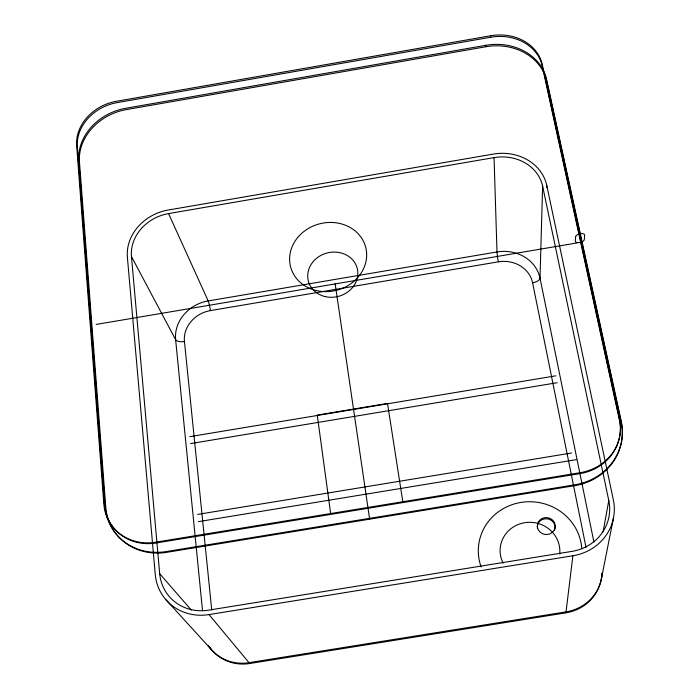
<?xml version="1.0" encoding="UTF-8"?>
<svg xmlns="http://www.w3.org/2000/svg" width="699" height="699" viewBox="0 0 699 699"><rect width="100%" height="100%" fill="white"/><g stroke="black" fill="none" stroke-linecap="round" stroke-linejoin="round"><path stroke-width="1.05" d="M191.299 610.07L159.695 573.704L131.456 256.516A41.695 36.147 -22.3 0 1 168.564 213.588L494.053 157.607A42.106 36.689 -5 0 1 542.625 186.17L540.021 278.202L593.905 541.996M546.714 187.384L546.775 185.462A46.317 40.359 -5 0 0 493.354 154.077L168.206 210.032A45.863 39.764 -22.3 0 0 127.384 257.206L155.257 574.429A50.407 46.92 -36.7 0 0 209.001 614.587L249.718 663.508L565.91 612.84A44.168 42.246 12 0 0 601.944 573.398M565.91 612.84L572.892 555.766A50.774 47.873 7.5 0 0 613.338 499.82L546.775 185.462M603.097 531.825L608.794 500.554L542.625 186.17M601.446 578.492L613.504 517.837M96.156 324.441L577.156 242.911M211.736 610.017L184.44 341.54A29.402 26.195 -23 0 1 210.355 310.609L498.343 261.837A29.664 26.545 -4 0 1 532.603 282.815M189.883 436.657L555.819 375.826M190.574 443.594L557.225 382.702M197.642 514.42L571.564 453.004M198.359 521.655L576.264 459.654M209.001 614.587L572.892 555.766M165.576 599.34L210.915 649.091M131.456 256.516L175.624 339.697L202.535 610.76M168.564 213.588L208.188 300.937A7.357 0.979 79.8 0 1 210.355 310.609M586.024 547.396L532.603 282.815A7.488 3.32 -12.2 0 0 540.021 278.202A37.274 33.316 -4.1 0 0 496.998 251.946L208.188 300.937A36.942 32.879 -22.9 0 0 175.624 339.697A7.418 3.259 -5 0 0 184.44 341.54M402.807 501.733L387.517 403.419L317.259 415.101L330.636 513.547M335.136 283.698L369.622 519.008M494.053 157.607L496.998 251.946A7.418 0.489 81 0 0 498.343 261.837M503.149 563.228A29.9 28.58 6.5 0 1 524.713 522.703A29.9 28.58 6.5 0 1 559.707 554.08M481.087 566.854A51.822 49.55 6.5 0 1 520.021 502.59A51.822 49.55 6.5 0 1 581.795 548.698M602.119 573.11A44.282 42.342 11.9 0 1 566.024 611.87L249.019 662.669A44.002 41.608 -40.3 0 1 208.258 645.579M249.718 663.508A43.888 41.512 -40.3 0 1 209.132 646.575M537.444 528.61A8.912 8.458 6.8 0 1 547.177 518.807A8.912 8.458 6.8 0 1 554.429 530.567M608.794 500.554A46.151 43.521 7.5 0 1 572.027 551.371L208.555 610.166A45.828 42.656 -36.7 0 1 159.695 573.704M575.661 236.699L575.329 241.076A4.587 2.097 -13.5 0 0 579.646 242.492A4.587 2.097 -13.5 0 0 584.303 239.556L584.679 235.17A4.613 2.123 -13.6 0 0 580.345 233.728A4.613 2.123 -13.6 0 0 575.661 236.699M490.794 35.736L116.462 101.276A44.151 36.925 -21.6 0 0 76.654 145.61L103.828 503.979A49.201 44.797 -33.8 0 0 155.562 542.206L580.091 472.707A49.62 45.854 4 0 0 619.541 418.946L542.249 64.535A44.657 37.58 -5.8 0 0 490.794 35.736M490.847 37.204L117.074 102.631A44.089 36.89 -21.6 0 0 77.336 146.904L104.527 504.8A49.122 44.727 -33.8 0 0 156.192 542.974L579.987 473.607A49.533 45.785 4.1 0 0 619.375 419.924L542.214 65.977A44.587 37.536 -5.8 0 0 490.847 37.204M485.866 45.304L125.724 108.284A52.198 43.88 -21.6 0 0 78.786 160.761L105.095 506.426A57.912 52.844 -33.4 0 0 166.179 551.581L574.761 484.809A58.384 54.05 3.6 0 0 621.289 421.34L546.618 79.485A52.775 44.614 -5.9 0 0 485.866 45.304M485.919 46.737L126.318 109.603A52.119 43.827 -21.6 0 0 79.459 162.019L105.785 507.229A57.816 52.775 -33.5 0 0 166.781 552.324L574.674 485.674A58.288 53.972 3.6 0 0 621.114 422.301L546.574 80.883A52.687 44.57 -5.9 0 0 485.919 46.737M540.406 532.367A8.93 8.475 6.7 0 0 555.041 527.771A8.93 8.475 6.7 0 0 543.385 517.985A8.93 8.475 6.7 0 0 540.406 532.367M316.228 290.539A38.821 34.303 -14.7 0 0 365.839 247.796A38.821 34.303 -14.7 0 0 302.352 232.776A38.821 34.303 -14.7 0 0 316.228 290.539M324.965 296.551A25.251 22.429 -14.7 0 0 357.311 268.748A25.251 22.429 -14.7 0 0 316.035 258.744A25.251 22.429 -14.7 0 0 324.965 296.551"/></g></svg>
